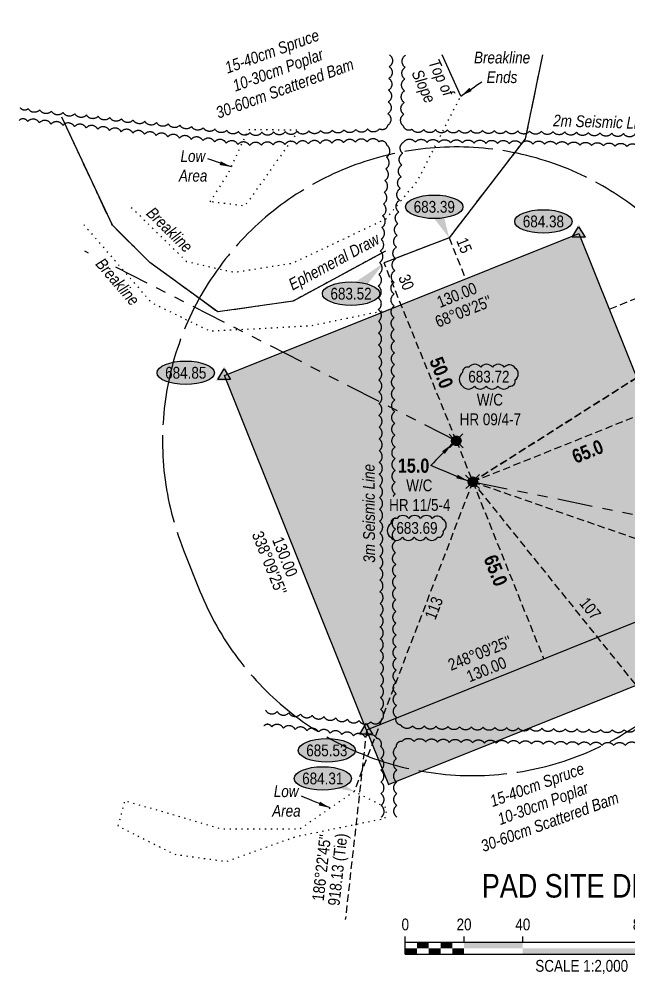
# Model space of a CAD drawing. Extents: x 560047 to 564966, y 6203492 to 6208175.
# Drawn here: x 560492 to 561011, y 6203856 to 6204668 of the extents above; entities that cross this region are included whole.
import ezdxf
from ezdxf.enums import TextEntityAlignment as Align

# ---------------------------------------------------------------- set-up
doc = ezdxf.new("R2010")
doc.units = 0
doc.header["$LTSCALE"] = 5
for name, pattern in [('0', [1, 1, 0]), ('foc-BUFFER', [16.75, 15, -1.75]), ('foc-DRILLPATH', [14.75, 6, -1.75, 1.75, -1.75, 1.75, -1.75]), ('foc-SEISMIC', [20.5, 15, -1, 0.5, -1, 0.5, -1, 0.5, -1]), ('foc-TIELINE', [1.875, 1.25, -0.625]), ('foc-TOPO', [1, 0.2, -0.8]), ('foc-TOPO-ephemeral', [6.25, 3.125, -0.625, 0.625, -0.625, 0.625, -0.625])]:
    doc.linetypes.add(name, pattern=pattern)
for name, color, linetype in [('AS-SEISMIC', 224, 'foc-SEISMIC'), ('AUX-BUFFER', 7, 'foc-BUFFER'), ('DETAIL-T', 7, 'Continuous'), ('L-BD', 7, 'Continuous'), ('L-BD1', 253, 'Continuous'), ('L-MON', 1, 'Continuous'), ('L-TIE', 7, 'foc-TIELINE'), ('P-ELEVATION', 7, 'Continuous'), ('P-PDRILLPATH', 12, 'foc-DRILLPATH'), ('P-PROPOSED', 10, 'Continuous'), ('P-PROPOSED-H', 21, 'Continuous'), ('P-TXT', 4, 'Continuous'), ('T-BUSH', 110, '0'), ('T-BUSH-T', 110, 'Continuous'), ('T-DRAW', 143, 'foc-TOPO-ephemeral'), ('T-GENERAL', 48, 'foc-TOPO'), ('T-LOW-AREA', 48, 'foc-TOPO'), ('T-LOW-AREA-T', 48, 'Continuous'), ('T-SLOPE', 48, 'Continuous'), ('T-TIE', 201, 'foc-TIELINE'), ('T-WATER-T', 170, 'Continuous')]:
    doc.layers.add(name, color=color, linetype=linetype)
doc.layers.add('T-TEXT', color=48, linetype='Continuous', lineweight=18)
doc.layers.add('T-TIE-T', color=201, linetype='Continuous', lineweight=18)
doc.styles.add('80', font='ARIALN.TTF', dxfattribs={"height": 10})
doc.styles.add('80CG', font='ARIALN.TTF', dxfattribs={"height": 10})
doc.styles.add('80L', font='ARIALN.TTF', dxfattribs={"height": 10})
doc.styles.add('BOLD', font='ARIALNB.TTF')
doc.styles.add('foc-LtypeFont', font='ARIALN.TTF', dxfattribs={"height": 7.35})
doc.linetypes.add('foc-TOPO-flowdirection-NOLINE', pattern='A,0,[">",foc-LtypeFont,S=0.3,R=0,X=0,Y=-0.945],-20,[">",foc-LtypeFont,S=0.3,R=0,X=0,Y=-0.945],0', length=20)
doc.dimstyles.new('Compass 5 000', dxfattribs={"dimscale": 5, "dimtxt": 9, "dimasz": 2, "dimexe": 0.2, "dimexo": 0.0625, "dimgap": 0.5, "dimtad": 0, "dimtih": 1, "dimtoh": 1, "dimzin": 0, "dimdsep": 46, "dimtxsty": '80CG', "dimcen": 0.1, "dimse1": 1, "dimse2": 1, "dimclrd": 256, "dimclrt": 256, "dimaunit": 1, "dimadec": 4, "dimazin": 0, "dimtfac": 0.06, "dimtofl": 0, "dimtmove": 0, "dimatfit": 1, "dimfxl": 0.2, "dimtolj": 1, "dimtzin": 0, "dimlwd": -1, "dimarcsym": 0})

# ---------------------------------------------------------------- blocks, each defined once
blk = doc.blocks.new('TRIA')
blk.add_hatch(color=255).paths.add_polyline_path([(-0.04, 1.52), (-1.47, -0.87), (1.39, -0.87)])
blk = doc.blocks.new('TRIAA')
blk.add_blockref('TRIA', (0, 0))
blk = doc.blocks.new('TRIB')
at = {"color": 1}
blk.add_lwpolyline([(-1.12, -0.67), (-0.04, 1.13), (1.04, -0.67)], close=True, dxfattribs=at)
blk = doc.blocks.new('TRIBB')
blk.add_blockref('TRIB', (0, 0))
blk = doc.blocks.new('TRICC')
for name in ['TRIAA', 'TRIBB']:
    blk.add_blockref(name, (0, 0))
blk = doc.blocks.new('plspike')
blk.add_blockref('TRICC', (0, 0))
blk = doc.blocks.new('WC')
at = {"layer": 'L-MON'}
h = blk.add_hatch(color=255, dxfattribs=at)
h.dxf.hatch_style = 1
edge = h.paths.add_edge_path()
edge.add_arc((0, 0), 0.9, 0, 360)
at = {"layer": 'L-MON', "color": 240, "flags": 128}
for points in [[(-0.62, 0.5), (-1.23, 1.12)], [(0.52, 0.61), (1.13, 1.21)], [(-1.18, -1.18), (-0.56, -0.57)], [(1.16, -1.18), (0.56, -0.57)]]:
    blk.add_lwpolyline(points, dxfattribs=at)
at = {"layer": 'L-MON', "color": 240}
for radius in [0.8, 0.373]:
    blk.add_circle((0, 0), radius, dxfattribs=at)
blk = doc.blocks.new('*U43')
at = {"color": 0}
for p, q in [((-150, 0), (-150, 15)), ((-150, 10), (150.24, 10)), ((-100, 10), (-100, 15)), ((-50, 10), (-50, 15)), ((50, 10), (50, 15)), ((150.24, 0), (150.24, 15)), ((-150, 0), (150.24, 0))]:
    blk.add_line(p, q, dxfattribs=at)
for points in [[(-140, 10), (-130, 10), (-140, 5), (-130, 5)], [(-120, 10), (-110, 10), (-120, 5), (-110, 5)], [(-100, 10), (-50, 10), (-100, 5), (-50, 5)], [(50, 10), (150.24, 10), (50, 5), (150.24, 5)], [(-150, 5), (-140, 5), (-150, 0), (-140, 0)], [(-130, 5), (-120, 5), (-130, 0), (-120, 0)], [(-110, 5), (-100, 5), (-110, 0), (-100, 0)], [(-50, 5), (50, 5), (-50, 0), (50, 0)]]:
    blk.add_solid(points, dxfattribs=at)
at = {"color": 0, "style": '80'}
blk.add_text('metres', height=10, dxfattribs=at).set_placement((162.24, 20), align=Align.CENTER)
at = {"color": 0, "char_height": 10, "style": '80'}
for s, insert, attachment_point in [('0', (-150, 30.21), 2), ('20', (-100, 30.21), 2), ('40', (-50, 30.21), 2), ('80', (50, 30.21), 2), ('120', (136.7, 30.22), 3), ('SCALE 1:2,000', (0.12, -5), 2)]:
    blk.add_mtext(s, dxfattribs=dict(at, insert=insert, attachment_point=attachment_point))
blk = doc.blocks.new('we')
at = {"layer": 'P-ELEVATION'}
h = blk.add_hatch(color=111, dxfattribs=at)
h.dxf.hatch_style = 1
edge = h.paths.add_edge_path()
edge.add_ellipse((0, 0), major_axis=(-24.38, 0), ratio=0.410256, start_angle=0, end_angle=360)
at = {"layer": 'P-ELEVATION', "color": 7, "flags": 128}
blk.add_lwpolyline([(0, 0, 12.5, 0, 0), (-12.42, -6.43, 0, 0, 0)], format="xyseb", dxfattribs=at)
at = {"layer": 'P-ELEVATION', "color": 7}
blk.add_ellipse((0, 0), major_axis=(-24.38, 0), ratio=0.410256, dxfattribs=at)
at = {"layer": 'P-ELEVATION', "style": '80'}
blk.add_attdef('ELEVATION', text='', height=10, dxfattribs=at).set_placement((0, 0), align=Align.MIDDLE_CENTER)
blk = doc.blocks.new('wa')
at = {"layer": 'P-ELEVATION'}
h = blk.add_hatch(color=111, dxfattribs=at)
h.dxf.hatch_style = 1
edge = h.paths.add_edge_path()
edge.add_arc((-17.35, -4.5), 6.1, 215, 325)
edge.add_arc((-7.35, -4.5), 6.1, 215, 325)
edge.add_arc((2.65, -4.5), 6.1, 215, 325)
edge.add_arc((12.65, -4.5), 6.1, 215, 325)
edge.add_arc((18.14, -3.7), 4.32, 263.43363, 373.43363)
edge.add_arc((18.85, 2.3), 6.1, 305, 415)
edge.add_arc((17.45, 4.39), 5.69, 30.69553, 140.69553)
edge.add_arc((8.05, 4.5), 6.1, 35, 145)
edge.add_arc((-1.95, 4.5), 6.1, 35, 145)
edge.add_arc((-11.95, 4.5), 6.1, 35, 145)
edge.add_arc((-18.04, 3.81), 4.33, 75.42608, 185.42608)
edge.add_arc((-18.36, -2.3), 6.96, 125, 235)
at = {"color": 240, "flags": 128}
blk.add_lwpolyline([(-22.35, -8, 0.520567), (-12.35, -8, 0.520567), (-2.35, -8, 0.520567), (7.65, -8, 0.520567), (17.65, -8, 0.520567), (22.35, -2.7, 0.520567), (22.35, 7.3, 0.520567), (13.05, 8, 0.520567), (3.05, 8, 0.520567), (-6.95, 8, 0.520567), (-16.95, 8, 0.520567), (-22.35, 3.4, 0.520567)], format="xyb", close=True, dxfattribs=at)
at = {"layer": 'P-ELEVATION', "color": 240, "flags": 128}
blk.add_lwpolyline([(0, 0, 12.5, 0, 0), (-12.42, -6.43, 0, 0, 0)], format="xyseb", dxfattribs=at)
at = {"layer": 'P-ELEVATION', "color": 240, "style": '80'}
blk.add_attdef('ELEVATION', text='', height=10, dxfattribs=at).set_placement((0, 0), align=Align.MIDDLE_CENTER)
blk = doc.blocks.new('*U46')
at = {"layer": 'P-ELEVATION'}
h = blk.add_hatch(color=111, dxfattribs=at)
h.dxf.hatch_style = 1
edge = h.paths.add_edge_path()
edge.add_ellipse((0, 0), major_axis=(-24.38, 0), ratio=0.410256, start_angle=0, end_angle=360)
at = {"layer": 'P-ELEVATION', "color": 7, "flags": 128}
blk.add_lwpolyline([(0, 0, 12.5, 0, 0), (12.62, -26.38, 0, 0, 0)], format="xyseb", dxfattribs=at)
at = {"layer": 'P-ELEVATION', "color": 7}
blk.add_ellipse((0, 0), major_axis=(-24.38, 0), ratio=0.410256, dxfattribs=at)
at = {"layer": 'P-ELEVATION', "style": '80'}
blk.add_attdef('ELEVATION', text='', height=10, dxfattribs=at).set_placement((0, 0), align=Align.MIDDLE_CENTER)
blk = doc.blocks.new('*U47')
at = {"layer": 'P-ELEVATION'}
h = blk.add_hatch(color=111, dxfattribs=at)
h.dxf.hatch_style = 1
edge = h.paths.add_edge_path()
edge.add_ellipse((0, 0), major_axis=(-24.38, 0), ratio=0.410256, start_angle=0, end_angle=360)
at = {"layer": 'P-ELEVATION', "color": 7, "flags": 128}
blk.add_lwpolyline([(0, 0, 12.5, 0, 0), (28.11, 26.23, 0, 0, 0)], format="xyseb", dxfattribs=at)
at = {"layer": 'P-ELEVATION', "color": 7}
blk.add_ellipse((0, 0), major_axis=(-24.38, 0), ratio=0.410256, dxfattribs=at)
at = {"layer": 'P-ELEVATION', "style": '80'}
blk.add_attdef('ELEVATION', text='', height=10, dxfattribs=at).set_placement((0, 0), align=Align.MIDDLE_CENTER)
blk = doc.blocks.new('*U52')
at = {"layer": 'P-ELEVATION'}
h = blk.add_hatch(color=111, dxfattribs=at)
h.dxf.hatch_style = 1
edge = h.paths.add_edge_path()
edge.add_ellipse((0, 0), major_axis=(-24.38, 0), ratio=0.410256, start_angle=0, end_angle=360)
at = {"layer": 'P-ELEVATION', "color": 7, "flags": 128}
blk.add_lwpolyline([(0, 0, 12.5, 0, 0), (26.61, -11.1, 0, 0, 0)], format="xyseb", dxfattribs=at)
at = {"layer": 'P-ELEVATION', "color": 7}
blk.add_ellipse((0, 0), major_axis=(-24.38, 0), ratio=0.410256, dxfattribs=at)
at = {"layer": 'P-ELEVATION', "style": '80'}
blk.add_attdef('ELEVATION', text='', height=10, dxfattribs=at).set_placement((0, 0), align=Align.MIDDLE_CENTER)

msp = doc.modelspace()

# ---------------------------------------------------------------- hatches: boundary and pattern name
at = {"layer": 'P-PROPOSED-H'}
h = msp.add_hatch(color=256, dxfattribs=at)
h.dxf.hatch_style = 1
h.paths.add_polyline_path([(561088.973, 6204184.403), (560787.453, 6204063.518), (560666.567, 6204365.04), (560968.087, 6204485.925)])
h.paths.add_polyline_path([(560806.051, 6204017.13), (561105.44, 6204137.161), (561307.233, 6204197.265), (561356.167, 6204204.838), (561514.827, 6204207.63), (561513.948, 6204257.6), (561323.467, 6204254.248), (561088.973, 6204184.403), (560787.453, 6204063.518)])

# ---------------------------------------------------------------- linework, layer by layer
at = {"layer": 'AUX-BUFFER', "color": 251, "linetype": 'foc-BUFFER', "flags": 128}
msp.add_lwpolyline([(560645.827, 6204181.741, 1), (561109.714, 6204367.703), (561095.767, 6204402.494, 1), (560631.879, 6204216.532)], format="xyb", close=True, dxfattribs=at)
at = {"layer": 'L-TIE', "flags": 128}
msp.add_lwpolyline([(560787.453, 6204063.518), (560769.439, 6203902.4)], dxfattribs=at)
at = {"layer": 'P-PDRILLPATH'}
for p, q in [((560863.823, 6204309.513), (560547.849, 6204470.679)), ((560877.77, 6204274.722), (561496.479, 6204149.125))]:
    msp.add_line(p, q, dxfattribs=at)
at = {"layer": 'P-PROPOSED', "flags": 128}
msp.add_lwpolyline([(561088.973, 6204184.403), (560787.453, 6204063.518), (560666.567, 6204365.04), (560968.087, 6204485.925)], close=True, dxfattribs=at)
msp.add_lwpolyline([(561513.948, 6204257.6), (561323.467, 6204254.248), (561088.973, 6204184.403), (560787.453, 6204063.518), (560806.051, 6204017.13), (561105.44, 6204137.161), (561307.233, 6204197.265), (561356.167, 6204204.838), (561514.827, 6204207.63)], dxfattribs=at)
at = {"layer": 'T-BUSH', "flags": 128}
for points in [[(560807.103, 6204637.614, -0.5205671), (560806.822, 6204627.623, -0.5205671), (560806.54, 6204617.631, -0.5205671), (560806.258, 6204607.64, -0.5205671), (560805.977, 6204597.648, -0.5205671), (560805.695, 6204587.657, -0.5205671), (560805.413, 6204577.665, -0.5205671), (560798.311, 6204574.794, -0.5205671), (560788.319, 6204574.668, -0.5205671), (560778.328, 6204574.354, -0.5205671), (560768.338, 6204574.039, -0.5205671), (560758.347, 6204573.725, -0.5205671), (560748.357, 6204573.41, -0.5205671), (560738.366, 6204573.096, -0.5205671), (560728.376, 6204572.781, -0.5205671), (560718.385, 6204572.467, -0.5205671), (560708.395, 6204572.152, -0.5205671), (560698.404, 6204571.838, -0.5205671), (560688.414, 6204571.523, -0.5205671), (560678.474, 6204572.533, -0.5205671), (560668.537, 6204573.615, -0.5205671), (560658.6, 6204574.696, -0.5205671), (560648.664, 6204575.778, -0.5205671), (560638.727, 6204576.86, -0.5205671), (560628.79, 6204577.941, -0.5205671), (560618.853, 6204579.023, -0.5205671), (560608.917, 6204580.104, -0.5205671), (560598.98, 6204581.186, -0.5205671), (560589.043, 6204582.267, -0.5205671), (560579.106, 6204583.349, -0.5205671), (560569.169, 6204584.43, -0.5205671), (560559.233, 6204585.512, -0.5205671), (560549.296, 6204586.593, -0.5205671), (560539.359, 6204587.675, -0.5205671), (560529.422, 6204588.756, -0.5205671), (560519.486, 6204589.838, -0.5205671), (560509.549, 6204590.92, -0.5205671), (560499.612, 6204592.001, -0.5205671), (560493.162, 6204592.703, -0.5205671)], [(561242.819, 6204617.977, -0.5205671), (561249.562, 6204610.598, -0.5205671), (561256.305, 6204603.22, -0.5205671), (561263.048, 6204595.841, -0.5205671), (561267.092, 6204586.949, -0.5205671), (561260.153, 6204585.216, -0.5205671), (561250.183, 6204585.936, -0.5205671), (561240.214, 6204586.656, -0.5205671), (561230.244, 6204587.375, -0.5205671), (561220.275, 6204588.095, -0.5205671), (561210.305, 6204588.815, -0.5205671), (561200.824, 6204587.131, -0.5205671), (561191.927, 6204582.577, -0.5205671), (561183.029, 6204578.023, -0.5205671), (561174.131, 6204573.469, -0.5205671), (561165.233, 6204568.915, -0.5205671), (561155.899, 6204566.296, -0.5205671), (561145.908, 6204566.592, -0.5205671), (561135.917, 6204566.889, -0.5205671), (561125.926, 6204567.185, -0.5205671), (561115.935, 6204567.481, -0.5205671), (561105.944, 6204567.778, -0.5205671), (561095.953, 6204568.074, -0.5205671), (561085.962, 6204568.371, -0.5205671), (561075.971, 6204568.667, -0.5205671), (561065.98, 6204568.964, -0.5205671), (561055.989, 6204569.26, -0.5205671), (561045.998, 6204569.557, -0.5205671), (561036.007, 6204569.853, -0.5205671), (561026.016, 6204570.15, -0.5205671), (561016.024, 6204570.446, -0.5205671), (561006.033, 6204570.743, -0.5205671), (560996.042, 6204571.039, -0.5205671), (560986.051, 6204571.336, -0.5205671), (560976.06, 6204571.632, -0.5205671), (560966.069, 6204571.928, -0.5205671), (560956.078, 6204572.225, -0.5205671), (560946.087, 6204572.521, -0.5205671), (560936.095, 6204572.762, -0.5205671), (560926.1, 6204572.909, -0.5205671), (560916.106, 6204573.057, -0.5205671), (560906.112, 6204573.204, -0.5205671), (560896.117, 6204573.352, -0.5205671), (560886.123, 6204573.499, -0.5205671), (560876.128, 6204573.646, -0.5205671), (560866.134, 6204573.794, -0.5205671), (560856.14, 6204573.941, -0.5205671), (560846.145, 6204574.089, -0.5205671), (560836.151, 6204574.236, -0.5205671), (560826.157, 6204574.383, -0.5205671), (560818.898, 6204577.152, -0.5205671), (560819.18, 6204587.143, -0.5205671), (560819.462, 6204597.135, -0.5205671), (560819.743, 6204607.126, -0.5205671), (560820.025, 6204617.118, -0.5205671), (560820.306, 6204627.109, -0.5205671), (560820.598, 6204637.456, -0.5205671)], [(560701.602, 6204080.467, 0.5205671), (560711.538, 6204079.374, 0.5205671), (560721.473, 6204078.282, 0.5205671), (560731.409, 6204077.189, 0.5205671), (560741.344, 6204076.097, 0.5205671), (560751.28, 6204075.004, 0.5205671), (560761.216, 6204073.912, 0.5205671), (560771.151, 6204072.819, 0.5205671), (560781.087, 6204071.727, 0.5205671), (560791.022, 6204070.634, 0.5205671), (560799.442, 6204071.225, 0.5205671), (560799.392, 6204081.22, 0.5205671), (560799.343, 6204091.216, 0.5205671), (560799.293, 6204101.211, 0.5205671), (560799.243, 6204111.206, 0.5205671), (560799.193, 6204121.202, 0.5205671), (560799.143, 6204131.197, 0.5205671), (560799.093, 6204141.192, 0.5205671), (560799.043, 6204151.188, 0.5205671), (560798.993, 6204161.183, 0.5205671), (560798.944, 6204171.178, 0.5205671), (560798.894, 6204181.174, 0.5205671), (560798.844, 6204191.169, 0.5205671), (560798.794, 6204201.164, 0.5205671), (560798.744, 6204211.16, 0.5205671), (560798.694, 6204221.155, 0.5205671), (560798.644, 6204231.15, 0.5205671), (560798.585, 6204241.146, 0.5205671), (560798.524, 6204251.141, 0.5205671), (560798.463, 6204261.136, 0.5205671), (560798.403, 6204271.131, 0.5205671), (560798.342, 6204281.127, 0.5205671), (560798.281, 6204291.122, 0.5205671), (560798.22, 6204301.117, 0.5205671), (560798.16, 6204311.113, 0.5205671), (560798.099, 6204321.108, 0.5205671), (560798.038, 6204331.103, 0.5205671), (560797.978, 6204341.098, 0.5205671), (560797.917, 6204351.094, 0.5205671), (560797.856, 6204361.089, 0.5205671), (560797.795, 6204371.084, 0.5205671), (560797.735, 6204381.079, 0.5205671), (560797.674, 6204391.075, 0.5205671), (560797.613, 6204401.07, 0.5205671), (560797.553, 6204411.065, 0.5205671), (560797.492, 6204421.061, 0.5205671), (560797.431, 6204431.056, 0.5205671), (560797.371, 6204441.051, 0.5205671), (560797.807, 6204451.031, 0.5205671), (560798.473, 6204461.005, 0.5205671), (560799.138, 6204470.978, 0.5205671), (560799.804, 6204480.951, 0.5205671), (560800.47, 6204490.924, 0.5205671), (560801.136, 6204500.898, 0.5205671), (560801.802, 6204510.871, 0.5205671), (560802.468, 6204520.844, 0.5205671), (560803.133, 6204530.817, 0.5205671), (560803.799, 6204540.791, 0.5205671), (560804.465, 6204550.764, 0.5205671), (560804.936, 6204560.746, 0.5205671), (560797.979, 6204563.803, 0.5205671), (560787.987, 6204563.657, 0.5205671), (560777.996, 6204563.343, 0.5205671), (560768.006, 6204563.028, 0.5205671), (560758.015, 6204562.714, 0.5205671), (560748.025, 6204562.399, 0.5205671), (560738.034, 6204562.085, 0.5205671), (560728.044, 6204561.77, 0.5205671), (560718.053, 6204561.456, 0.5205671), (560708.062, 6204561.141, 0.5205671), (560698.072, 6204560.827, 0.5205671), (560688.081, 6204560.512, 0.5205671), (560678.141, 6204561.51, 0.5205671), (560668.205, 6204562.591, 0.5205671), (560658.268, 6204563.673, 0.5205671), (560648.331, 6204564.754, 0.5205671), (560638.394, 6204565.836, 0.5205671), (560628.458, 6204566.917, 0.5205671), (560618.521, 6204567.999, 0.5205671), (560608.584, 6204569.08, 0.5205671), (560598.647, 6204570.162, 0.5205671), (560588.71, 6204571.244, 0.5205671), (560578.774, 6204572.325, 0.5205671), (560568.837, 6204573.407, 0.5205671), (560558.9, 6204574.488, 0.5205671), (560548.963, 6204575.57, 0.5205671), (560539.027, 6204576.651, 0.5205671), (560529.09, 6204577.733, 0.5205671), (560519.153, 6204578.814, 0.5205671), (560509.216, 6204579.896, 0.5205671), (560499.279, 6204580.977, 0.5205671), (560491.972, 6204581.773, 0.5205671)], [(560809.66, 6204277.148, -0.3439009), (560811.816, 6204284.337, -0.5205671), (560811.756, 6204294.332, -0.5205671), (560811.695, 6204304.327, -0.5205671), (560811.634, 6204314.322, -0.5205671), (560811.574, 6204324.318, -0.5205671), (560811.513, 6204334.313, -0.5205671), (560811.452, 6204344.308, -0.5205671), (560811.391, 6204354.304, -0.5205671), (560811.331, 6204364.299, -0.5205671), (560811.27, 6204374.294, -0.5205671), (560811.209, 6204384.289, -0.5205671), (560811.149, 6204394.285, -0.5205671), (560811.088, 6204404.28, -0.5205671), (560811.027, 6204414.275, -0.5205671), (560810.967, 6204424.27, -0.5205671), (560810.906, 6204434.266, -0.5205671), (560810.879, 6204444.26, -0.5205671), (560811.544, 6204454.233, -0.5205671), (560812.21, 6204464.207, -0.5205671), (560812.876, 6204474.18, -0.5205671), (560813.542, 6204484.153, -0.5205671), (560814.208, 6204494.126, -0.5205671), (560814.874, 6204504.1, -0.5205671), (560815.539, 6204514.073, -0.5205671), (560816.205, 6204524.046, -0.5205671), (560816.871, 6204534.019, -0.5205671), (560817.537, 6204543.993, -0.5205671), (560818.203, 6204553.966, -0.5205671), (560818.969, 6204563.493, -0.5205671), (560828.963, 6204563.346, -0.5205671), (560838.958, 6204563.198, -0.5205671), (560848.952, 6204563.051, -0.5205671), (560858.947, 6204562.904, -0.5205671), (560868.941, 6204562.756, -0.5205671), (560878.935, 6204562.609, -0.5205671), (560888.93, 6204562.461, -0.5205671), (560898.924, 6204562.314, -0.5205671), (560908.918, 6204562.167, -0.5205671), (560918.913, 6204562.019, -0.5205671), (560928.907, 6204561.872, -0.5205671), (560938.902, 6204561.724, -0.5205671), (560948.893, 6204561.438, -0.5205671), (560958.884, 6204561.142, -0.5205671), (560968.875, 6204560.845, -0.5205671), (560978.866, 6204560.549, -0.5205671), (560988.857, 6204560.252, -0.5205671), (560998.848, 6204559.956, -0.5205671), (561008.839, 6204559.659, -0.5205671), (561018.83, 6204559.363, -0.5205671), (561028.821, 6204559.067, -0.5205671), (561038.812, 6204558.77, -0.5205671), (561048.804, 6204558.474, -0.5205671), (561058.795, 6204558.177, -0.5205671), (561068.786, 6204557.881, -0.5205671), (561078.777, 6204557.584, -0.5205671), (561088.768, 6204557.288, -0.5205671), (561098.759, 6204556.991, -0.5205671), (561108.75, 6204556.695, -0.5205671), (561118.741, 6204556.398, -0.5205671), (561128.732, 6204556.102, -0.5205671), (561138.723, 6204555.805, -0.5205671), (561148.714, 6204555.509, -0.5205671), (561158.705, 6204555.212, -0.5205671), (561168.005, 6204557.982, -0.5205671), (561176.903, 6204562.536, -0.5205671), (561185.801, 6204567.09, -0.5205671), (561194.699, 6204571.644, -0.5205671), (561203.596, 6204576.198, -0.5205671), (561213.137, 6204577.587, -0.5205671), (561223.107, 6204576.867, -0.5205671), (561233.076, 6204576.147, -0.5205671), (561243.046, 6204575.428, -0.5205671), (561253.015, 6204574.708, -0.5205671), (561262.985, 6204573.988, -0.5205671), (561271.559, 6204571.544, -0.5205671), (561273.715, 6204564.109)], [(560810.198, 6204262.445, -0.1068072), (560811.938, 6204264.346, -0.5205671), (560811.877, 6204274.341, -0.5205671), (560811.816, 6204284.337, -0.5205671), (560811.756, 6204294.332)], [(561311.605, 6204063.142, -0.520567), (561302.154, 6204066.396, -0.5205671), (561292.703, 6204069.649, -0.5205671), (561283.252, 6204072.902, -0.5205671), (561273.8, 6204076.155, -0.5205671), (561264.349, 6204079.408, -0.5205671), (561254.898, 6204082.661, -0.5205671), (561245.439, 6204085.853, -0.5205671), (561235.486, 6204084.937, -0.5205671), (561225.533, 6204084.021, -0.5205671), (561215.579, 6204083.105, -0.5205671), (561205.626, 6204082.188, -0.5205671), (561195.672, 6204081.272, -0.5205671), (561185.719, 6204080.356, -0.5205671), (561175.766, 6204079.44, -0.5205671), (561165.812, 6204078.523, -0.5205671), (561155.859, 6204077.607, -0.5205671), (561145.905, 6204076.691, -0.5205671), (561135.952, 6204075.775, -0.5205671), (561125.999, 6204074.858, -0.5205671), (561116.045, 6204073.942, -0.5205671), (561106.092, 6204073.026, -0.5205671), (561096.139, 6204072.11, -0.5205671), (561086.185, 6204071.193, -0.5205671), (561076.232, 6204070.277, -0.5205671), (561066.278, 6204069.361, -0.5205671), (561056.325, 6204068.444, -0.5205671), (561046.372, 6204067.528, -0.5205671), (561036.418, 6204066.612, -0.5205671), (561026.465, 6204065.696, -0.5205671), (561016.512, 6204064.779, -0.5205671), (561006.558, 6204063.863, -0.5205671), (560996.571, 6204063.884, -0.5205671), (560986.577, 6204064.081, -0.5205671), (560976.584, 6204064.277, -0.5205671), (560966.59, 6204064.474, -0.5205671), (560956.597, 6204064.67, -0.5205671), (560946.603, 6204064.867, -0.5205671), (560936.61, 6204065.063, -0.5205671), (560926.616, 6204065.26, -0.5205671), (560916.623, 6204065.457, -0.5205671), (560906.629, 6204065.653, -0.5205671), (560896.636, 6204065.85, -0.5205671), (560886.642, 6204066.046, -0.5205671), (560876.649, 6204066.243, -0.5205671), (560866.655, 6204066.44, -0.5205671), (560856.662, 6204066.636, -0.5205671), (560846.668, 6204066.833, -0.5205671), (560836.674, 6204067.029, -0.5205671), (560826.681, 6204067.226, -0.5205671), (560816.712, 6204067.81, -0.5205671), (560812.92, 6204074.435, -0.5205671), (560812.87, 6204084.43, -0.5205671), (560812.821, 6204094.425, -0.5205671), (560812.771, 6204104.421, -0.5205671), (560812.721, 6204114.416, -0.5205671), (560812.671, 6204124.411, -0.5205671), (560812.621, 6204134.407, -0.5205671), (560812.571, 6204144.402, -0.5205671), (560812.521, 6204154.397, -0.5205671), (560812.472, 6204164.393, -0.5205671), (560812.422, 6204174.388, -0.5205671), (560812.372, 6204184.383, -0.5205671), (560812.322, 6204194.379, -0.5205671), (560812.272, 6204204.374, -0.5205671), (560812.222, 6204214.37, -0.5205671), (560812.172, 6204224.365, -0.5205671), (560812.12, 6204234.36, -0.5205671), (560812.059, 6204244.355)], [(560799.85, 6203989.449, 0.5205671), (560799.8, 6203999.445, 0.5205671), (560799.751, 6204009.44, 0.5205671), (560799.701, 6204019.435, 0.5205671), (560799.651, 6204029.431, 0.5205671), (560799.601, 6204039.426, 0.5205671), (560799.551, 6204049.421, 0.5205671), (560796.246, 6204056.485, 0.5205671), (560786.31, 6204057.577, 0.5205671), (560776.375, 6204058.67, 0.5205671), (560766.439, 6204059.762, 0.5205671), (560756.504, 6204060.855, 0.5205671), (560746.568, 6204061.947, 0.5205671), (560736.632, 6204063.04, 0.5205671), (560726.697, 6204064.132, 0.5205671), (560716.761, 6204065.225, 0.5205671), (560706.826, 6204066.317, 0.5205671), (560700.127, 6204067.054, 0.5205671)], [(560813.344, 6203989.517, -0.5205671), (560813.294, 6203999.512, -0.5205671), (560813.244, 6204009.507, -0.5205671), (560813.194, 6204019.503, -0.5205671), (560813.145, 6204029.498, -0.5205671), (560813.095, 6204039.493, -0.5205671), (560813.045, 6204049.489, -0.5205671), (560817.834, 6204054.111, -0.5205671), (560827.814, 6204053.707, -0.5205671), (560837.807, 6204053.511, -0.5205671), (560847.801, 6204053.314, -0.5205671), (560857.794, 6204053.117, -0.5205671), (560867.788, 6204052.921, -0.5205671), (560877.781, 6204052.724, -0.5205671), (560887.775, 6204052.528, -0.5205671), (560897.768, 6204052.331, -0.5205671), (560907.762, 6204052.134, -0.5205671), (560917.755, 6204051.938, -0.5205671), (560927.749, 6204051.741, -0.5205671), (560937.742, 6204051.545, -0.5205671), (560947.736, 6204051.348, -0.5205671), (560957.73, 6204051.152, -0.5205671), (560967.723, 6204050.955, -0.5205671), (560977.717, 6204050.758, -0.5205671), (560987.71, 6204050.562, -0.5205671), (560997.704, 6204050.365, -0.5205671), (561007.688, 6204050.416, -0.5205671), (561017.642, 6204051.333, -0.5205671), (561027.595, 6204052.249, -0.5205671), (561037.548, 6204053.165, -0.5205671), (561047.502, 6204054.081, -0.5205671), (561057.455, 6204054.998, -0.5205671), (561067.409, 6204055.914, -0.5205671), (561077.362, 6204056.83, -0.5205671), (561087.315, 6204057.746, -0.5205671), (561097.269, 6204058.663, -0.5205671), (561107.222, 6204059.579, -0.5205671), (561117.175, 6204060.495, -0.5205671), (561127.129, 6204061.411, -0.5205671), (561137.082, 6204062.328, -0.5205671), (561147.036, 6204063.244, -0.5205671), (561156.989, 6204064.16, -0.5205671), (561166.942, 6204065.076, -0.5205671), (561176.896, 6204065.993, -0.5205671), (561186.849, 6204066.909, -0.5205671), (561196.802, 6204067.825, -0.5205671), (561206.756, 6204068.741, -0.5205671), (561216.709, 6204069.658, -0.5205671), (561226.663, 6204070.574, -0.5205671), (561236.616, 6204071.49, -0.5205671), (561246.436, 6204071.303, -0.5205671), (561255.888, 6204068.05, -0.5205671), (561265.339, 6204064.797, -0.5205671), (561274.79, 6204061.543, -0.5205671), (561284.242, 6204058.29, -0.5205671), (561293.693, 6204055.037, -0.5205671), (561307.214, 6204050.383, -0.5205671)]]:
    msp.add_lwpolyline(points, format="xyb", dxfattribs=at)
at = {"layer": 'T-DRAW', "flags": 128}
for points in [[(560936.992, 6204637.713), (560922.472, 6204566.393), (560857.702, 6204482.103), (560802.395, 6204460.858)], [(560803.505, 6204470.818), (560725.097, 6204428.298), (560660.975, 6204419.118), (560603.1, 6204461.225), (560571.312, 6204492.74), (560528.382, 6204584.655)]]:
    msp.add_lwpolyline(points, dxfattribs=at)
at = {"layer": 'T-DRAW', "linetype": 'foc-TOPO-flowdirection-NOLINE', "flags": 128}
for points in [[(560936.992, 6204637.713), (560922.472, 6204566.393), (560857.702, 6204482.103), (560802.395, 6204460.858)], [(560803.505, 6204470.818), (560725.097, 6204428.298), (560660.975, 6204419.118), (560603.1, 6204461.225), (560571.312, 6204492.74), (560528.382, 6204584.655)]]:
    msp.add_lwpolyline(points, dxfattribs=at)
at = {"layer": 'T-GENERAL', "flags": 128}
for points in [[(560587.417, 6204508.01), (560634.485, 6204461.895), (560674.972, 6204452.835), (560724.472, 6204460.64), (560804.1, 6204498.3), (560830.99, 6204530.725), (560867.687, 6204602.653)], [(560547.007, 6204493.273), (560604.267, 6204427.253), (560654.195, 6204402.895), (560739.365, 6204407.323), (560806.265, 6204421.035)]]:
    msp.add_lwpolyline(points, dxfattribs=at)
at = {"layer": 'T-LOW-AREA', "flags": 128}
for points in [[(560654.472, 6204512.833), (560670.237, 6204537.328), (560687.055, 6204574.368), (560730.597, 6204573.848), (560728.812, 6204572.13), (560683.952, 6204509.153)], [(560803.25, 6203988.55), (560805.012, 6203997.113), (560776.84, 6204011.3), (560730.822, 6203979.418), (560663.64, 6203979.355), (560581.767, 6204003.44), (560576.08, 6203981.928), (560624.132, 6203958.008), (560668.027, 6203951.835), (560727.315, 6203972.973)]]:
    msp.add_lwpolyline(points, close=True, dxfattribs=at)
at = {"layer": 'T-SLOPE', "flags": 128}
msp.add_lwpolyline([(560867.687, 6204602.653), (560851.751, 6204637.59)], dxfattribs=at)
at = {"layer": 'T-TIE'}
for p, q in [((560863.823, 6204309.513), (560802.395, 6204460.858)), ((560877.77, 6204274.722), (561120.17, 6204428.433)), ((561120.17, 6204428.433), (560877.77, 6204274.722)), ((560877.77, 6204274.722), (561028.53, 6204335.164)), ((560863.823, 6204309.513), (560877.77, 6204274.722)), ((561045.577, 6204065.92), (560877.77, 6204274.722)), ((560877.77, 6204274.722), (561288.72, 6204131.533)), ((560877.77, 6204274.722), (560938.213, 6204123.96))]:
    msp.add_line(p, q, dxfattribs=at)
at = {"layer": 'T-TIE', "flags": 128}
for points in [[(560857.702, 6204482.103), (560871.668, 6204447.269)], [(561104.535, 6204465.693), (560993.97, 6204421.366)]]:
    msp.add_lwpolyline(points, dxfattribs=at)

# ---------------------------------------------------------------- block references
at = {"xscale": 4.997731799999971, "yscale": 4.997731799999971, "zscale": 4.997731799999971}
msp.add_blockref('WC', (560877.77, 6204274.722), dxfattribs=at)
at = {"layer": 'DETAIL-T', "xscale": 0.99954636, "yscale": 0.99954636, "zscale": 0.99954636}
msp.add_blockref('*U43', (560970.363, 6203873.07), dxfattribs=at)
at = {"layer": 'L-MON', "xscale": 0.99954636, "yscale": 0.99954636, "zscale": 0.99954636}
for name, p, values in [('*U46', (560845.089, 6204508.473), {'ELEVATION': '683.39'}), ('we', (560937.891, 6204496.039), {'ELEVATION': '684.38'}), ('*U47', (560774.293, 6204434.636), {'ELEVATION': '683.52'}), ('we', (560633.703, 6204367.377), {'ELEVATION': '684.85'}), ('wa', (560891.536, 6204364.065), {'ELEVATION': '683.72'}), ('wa', (560830.349, 6204235.436), {'ELEVATION': '683.69'}), ('we', (560753.709, 6204046.261), {'ELEVATION': '685.53'}), ('*U52', (560750.246, 6204022.395), {'ELEVATION': '684.31'})]:
    msp.add_blockref(name, p, dxfattribs=at).add_auto_attribs(values)
at = {"layer": 'L-MON'}
for name, p, xscale, yscale, zscale in [('plspike', (560968.087, 6204485.925), 4.997731799999971, 4.997731799999971, 4.997731799999971), ('plspike', (560666.567, 6204365.04), 4.997731799999971, 4.997731799999971, 4.997731799999971), ('plspike', (560666.572, 6204365.038), 4.997731799999971, 4.997731799999971, 4.997731799999971), ('WC', (560863.823, 6204309.513), 4.997731799999989, 4.997731799999989, 4.997731799999989), ('WC', (560877.77, 6204274.722), 4.997731799999989, 4.997731799999989, 4.997731799999989), ('plspike', (560787.477, 6204063.525), 4.997731799999971, 4.997731799999971, 4.997731799999971)]:
    msp.add_blockref(name, p, dxfattribs=dict(at, xscale=xscale, yscale=yscale, zscale=zscale))

# ---------------------------------------------------------------- texts
at = {"layer": 'AS-SEISMIC', "char_height": 9.99546, "attachment_point": 1, "style": '80L'}
for s, insert, rotation in [('{\\fArial Narrow|b0|i1|c0|p34;2m Seismic Line}', (560946.4, 6204586.93), 358.300354), ('{\\fArial Narrow|b0|i1|c0|p34;3m Seismic Line}', (560784.766, 6204205.775), 90.348056)]:
    msp.add_mtext_dynamic_manual_height_columns(s, width=83.78246, gutter_width=49.955, heights=[0], dxfattribs=dict(at, insert=insert, rotation=rotation))
at = {"layer": 'DETAIL-T', "color": 3, "insert": (560981.017, 6203930.991), "char_height": 19.99093, "width": 223.75647, "attachment_point": 5, "style": '80CG'}
msp.add_mtext('PAD SITE DETAIL', dxfattribs=at)
at = {"layer": 'L-BD', "color": 3, "style": 'BOLD'}
for s, rotation, p in [('50.0', 291.846771, (560840.652, 6204377.662)), ('65.0', 21.846771, (560965.316, 6204289.934)), ('65.0', 291.846771, (560886.791, 6204209.465))]:
    msp.add_text(s, height=11.9946, rotation=rotation, dxfattribs=at).set_placement(p)
msp.add_text('15.0', height=11.9946, dxfattribs=at).set_placement((560814.119, 6204282.372))
at = {"layer": 'L-BD', "style": '80L'}
for s, p in [("186°22'45''", (560749.228, 6203946.52)), ('918.13 (Tie)', (560764.128, 6203944.854))]:
    msp.add_text(s, height=9.99546, rotation=83.6206, dxfattribs=at).set_placement(p, align=Align.MIDDLE)
at = {"layer": 'L-BD1', "style": '80L'}
for s, height, rotation, p in [('130.00', 9.9955, 21.846743, (560864.274, 6204433.536)), ("68°09'25''", 9.9955, 21.846743, (560869.854, 6204419.62)), ("338°09'25''", 9.99546, 291.8468, (560704.92, 6204205.585)), ('130.00', 9.9955, 291.8468, (560718.14, 6204210.885)), ("248°09'25''", 9.99546, 21.8468, (560883.832, 6204129.08)), ('130.00', 9.9955, 21.8468, (560889.411, 6204115.164))]:
    msp.add_text(s, height=height, rotation=rotation, dxfattribs=at).set_placement(p, align=Align.MIDDLE)
at = {"layer": 'P-TXT', "char_height": 9.99546, "attachment_point": 1, "style": '80L'}
for s, width, insert in [('\\pi15.0534;W/C\\P\\pi0.48975;HR 09/4-7', 51.73409, (560866.203, 6204349.466)), ('\\pi15.04317;W/C\\P\\pi0.48975;HR 11/5-4', 51.71364, (560806.207, 6204276.621))]:
    msp.add_mtext_dynamic_manual_height_columns(s, width=width, gutter_width=49.955, heights=[0], dxfattribs=dict(at, insert=insert))
at = {"layer": 'T-LOW-AREA-T', "char_height": 9.99546, "attachment_point": 1, "style": '80L'}
for insert in [(560627.853, 6204556.595), (560707.193, 6204016.546)]:
    msp.add_mtext_dynamic_manual_height_columns('\\pi1.40475;{\\fArial Narrow|b0|i1|c0|p34;Low \\P\\pi0.04452;Area}', width=24.05497, gutter_width=49.955, heights=[0], dxfattribs=dict(at, insert=insert))
at = {"layer": 'T-TEXT', "insert": (560878.594, 6204640.393), "char_height": 9.99546, "attachment_point": 1, "style": '80L'}
msp.add_mtext_dynamic_manual_height_columns('\\pi0.28806;{\\fArial Narrow|b0|i1|c0|p34;Breakline\\P\\pi11.00284;Ends}', width=47.52616, gutter_width=49.955, heights=[0], dxfattribs=at)
at = {"layer": 'T-TEXT', "char_height": 9.99546, "attachment_point": 1, "style": '80L'}
for s, width, insert, rotation in [('\\pi0.75475;{\\fArial Narrow|b0|i1|c0|p34;Top of \\P\\pi2.92635;Slope}', 34.03908, (560848.555, 6204636.001), 294.519328), ('\\pi4.234;{\\fArial Narrow|b0|i1|c0|p34;Breakline}', 55.41804, (560603.455, 6204512.309), 315.58565)]:
    msp.add_mtext_dynamic_manual_height_columns(s, width=width, gutter_width=49.955, heights=[0], dxfattribs=dict(at, insert=insert, rotation=rotation))
at = {"layer": 'T-TIE-T', "char_height": 9.9955, "attachment_point": 1, "style": '80L'}
for s, insert, rotation in [('15', (560872.845, 6204483.474), 291.846771), ('30', (560823.583, 6204452.156), 291.846771), ('113', (560836.629, 6204160.172), 69.035548), ('107', (560975.705, 6204177.443), 308.787743)]:
    msp.add_mtext_dynamic_manual_height_columns(s, width=21.77191, gutter_width=49.955, heights=[0], dxfattribs=dict(at, insert=insert, rotation=rotation))
at = {"layer": 'T-WATER-T', "insert": (560719.882, 6204445.973), "char_height": 9.99546, "attachment_point": 1, "rotation": 28.470758, "style": '80L'}
msp.add_mtext_dynamic_manual_height_columns('{\\fArial Narrow|b0|i1|c0|p34;Ephemeral Draw}', width=85.94966, gutter_width=49.955, heights=[0], dxfattribs=at)

# ---------------------------------------------------------------- leaders
at = {"layer": 'L-BD', "color": 3, "path_type": 1}
for points in [[(560859.871, 6204306.537), (560842.073, 6204288.487)], [(560873.664, 6204275.355), (560842.073, 6204288.487)]]:
    msp.add_leader(points, dimstyle='Compass 5 000', override={"dimgap": 0.5, "dimtad": 0}, dxfattribs=at)
at = {"layer": 'T-LOW-AREA-T', "path_type": 1}
for points in [[(560672.525, 6204542.367), (560652.453, 6204549.237)], [(560756.625, 6203997.295), (560732.292, 6204007.233)]]:
    msp.add_leader(points, dimstyle='Compass 5 000', override={"dimgap": 0.5, "dimtad": 0}, dxfattribs=at)
at = {"layer": 'T-TEXT', "path_type": 1}
msp.add_leader([(560867.687, 6204602.653), (560885.618, 6204614.866)], dimstyle='Compass 5 000', override={"dimgap": 0.5, "dimtad": 0}, dxfattribs=at)

# ---------------------------------------------------------------- next in the draw order: texts
at = {"layer": 'T-BUSH-T', "char_height": 9.99546, "attachment_point": 1, "rotation": 20, "style": '80L', "bg_fill": 3, "box_fill_scale": 1.15, "bg_fill_color": 256, "bg_fill_true_color": 256, "bg_fill_transparency": 0}
for insert in [(560646.466, 6204623.999), (560871.855, 6204000.352)]:
    msp.add_mtext_dynamic_manual_height_columns('\\pi20.65042;{\\fArial Narrow|b0|i1|c0|p34;15-40cm Spruce\\P\\pi21.60156;10-30cm Poplar\\P\\pi0.33563;30-60cm Scattered Bam}', width=123.33046, gutter_width=49.955, heights=[0], dxfattribs=dict(at, insert=insert))
at = {"layer": 'T-TEXT', "insert": (560561.163, 6204469.25), "char_height": 9.99546, "attachment_point": 1, "rotation": 310.935522, "style": '80L', "bg_fill": 3, "box_fill_scale": 1.15, "bg_fill_color": 256, "bg_fill_true_color": 256, "bg_fill_transparency": 0}
msp.add_mtext_dynamic_manual_height_columns('\\pi4.234;{\\fArial Narrow|b0|i1|c0|p34;Breakline}', width=55.41804, gutter_width=49.955, heights=[0], dxfattribs=at)

# ---------------------------------------------------------------- next in the draw order: linework, layer by layer
at = {"layer": 'T-TIE'}
msp.add_line((560877.77, 6204274.722), (560776.84, 6204011.3), dxfattribs=at)

doc.saveas('drawing.dxf')
